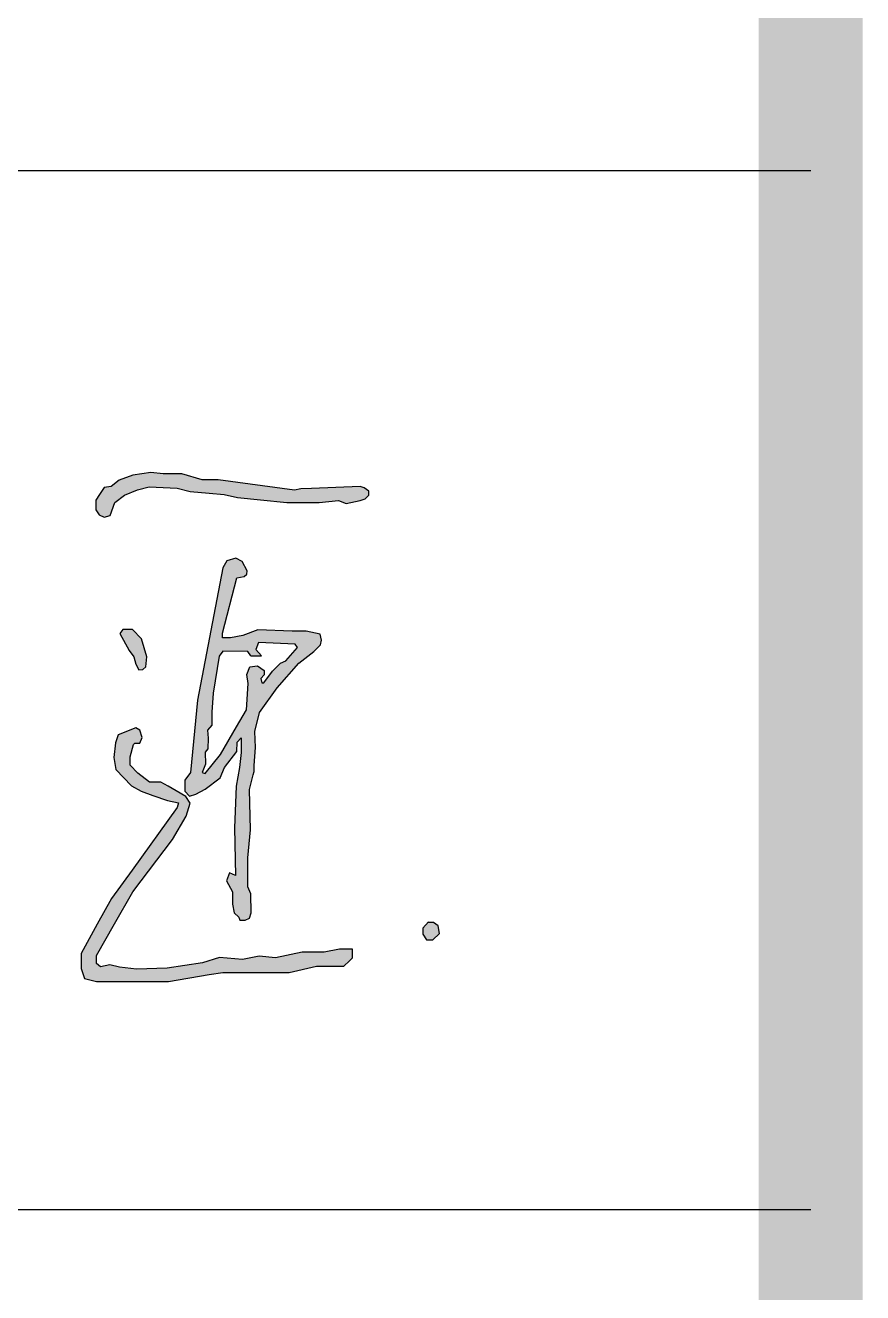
# Model space of a CAD drawing. Extents: x 33088 to 140010, y 13737 to 369010.
# Drawn here: x 105632 to 106438, y 348194 to 349413 of the extents above; entities that cross this region are included whole.
import ezdxf

# ---------------------------------------------------------------- set-up
doc = ezdxf.new("R2010")
doc.units = 0
doc.header["$LTSCALE"] = 1000
doc.header["$MEASUREMENT"] = 0
doc.layers.get('0').update_dxf_attribs({"linetype": 'CONTINUOUS'})
doc.layers.add('PUB_TITLE', color=4, linetype='CONTINUOUS')
doc.layers.add('TEL_TITLE', color=7, linetype='CONTINUOUS')

msp = doc.modelspace()

# ---------------------------------------------------------------- hatches: boundary and pattern name
h = msp.add_hatch(color=256)
h.paths.add_polyline_path([(105413.9, 348812.9), (105418.4, 348819.3), (105416.1, 348824.6), (105416.2, 348832.6), (105410.7, 348837.3), (105405.3, 348840.9), (105401.8, 348840.9), (105398.8, 348835.8), (105399.3, 348830.3), (105402.1, 348794.3), (105404, 348786.4), (105402.9, 348765.3), (105375.9, 348760.8), (105356.7, 348756), (105334.6, 348747.4), (105313.6, 348739.3), (105311.3, 348735.2), (105312.9, 348728.9), (105319.1, 348725.6), (105327.5, 348721.3), (105336.3, 348714.1), (105339.4, 348716.2), (105341.2, 348722.9), (105333.2, 348731.3), (105335.5, 348735.1), (105352.5, 348741.4), (105372.9, 348745.9), (105401.9, 348752.2), (105401.9, 348710.7), (105400.4, 348707.9), (105395.1, 348712.8), (105388.7, 348712.8), (105374.5, 348708.5), (105367.2, 348697.2), (105357.5, 348682.1), (105355, 348662.7), (105351.3, 348633.3), (105354.5, 348617.4), (105367.2, 348610), (105386.9, 348607.4), (105395.7, 348611.8), (105389.1, 348486.7), (105383.2, 348440.2), (105385.5, 348434.1), (105387.4, 348429.2), (105396, 348429.2), (105401.8, 348440.1), (105402.8, 348472.3), (105407.6, 348618.8), (105422, 348627.6), (105462.8, 348662.8), (105476.3, 348679.7), (105476.3, 348683.7), (105469.6, 348680.5), (105438.1, 348652.9), (105425.5, 348643.1), (105410.1, 348635.7), (105414.8, 348754.1), (105424.1, 348754.9), (105448.4, 348761.1), (105479.6, 348769), (105491.7, 348776.1), (105491.7, 348781.9), (105483.9, 348788.1), (105471.1, 348786.3), (105451.9, 348783.5), (105441.3, 348783.5), (105434.6, 348786.3), (105430.4, 348786.3), (105429.6, 348783.5), (105431, 348780.5), (105441.9, 348773.5), (105434.3, 348770.8), (105417.1, 348769.7), (105417.8, 348785.9)])
h.paths.add_polyline_path([(105392.8, 348699.8), (105397.4, 348696.8), (105399.9, 348692.1), (105396.2, 348683.6), (105396.2, 348660.6), (105397.4, 348626.9), (105387.1, 348622.3), (105383.8, 348620.9), (105373.9, 348622.3), (105369.1, 348624.9), (105367.8, 348631.5), (105366, 348640.4), (105368.6, 348657.8), (105372.6, 348678.7), (105380.8, 348695.4)], flags=16)
h.paths.add_polyline_path([(105570.4, 348859.8), (105563.1, 348864), (105551.3, 348865.5), (105520.5, 348869.5), (105505.8, 348871.4), (105498.8, 348867.8), (105494.3, 348860.4), (105491.3, 348851.3), (105491.3, 348839.6), (105492.8, 348831), (105495.8, 348824.4), (105500.6, 348823.6), (105500.6, 348833.7), (105500.6, 348842.4), (105504, 348852.3), (105510.9, 348855.7), (105539.7, 348852.6), (105560.2, 348850.4), (105567.3, 348845.4), (105573.2, 348845.4), (105577.1, 348848.7), (105575.4, 348855.7)])
h.paths.add_polyline_path([(105496.5, 348720.9), (105501.6, 348736.2), (105511.7, 348751.2), (105516.6, 348763.5), (105512.8, 348771.3), (105507.8, 348771.3), (105495.3, 348757), (105485.9, 348732), (105475.7, 348705), (105474.3, 348682.7), (105476.3, 348683.7), (105476.3, 348679.7), (105472.9, 348675.5), (105473.2, 348660.4), (105466.1, 348614.2), (105466.1, 348604.2), (105460.9, 348572.1), (105462.6, 348566.7), (105466.3, 348561), (105472, 348561), (105479.6, 348566.9), (105477.6, 348575.7), (105483.1, 348585.9), (105486.7, 348602), (105488.8, 348614), (105490.7, 348612.8), (105490.7, 348609.2), (105491.3, 348608.1), (105499, 348593.4), (105512.7, 348580.3), (105524.2, 348582.9), (105538.4, 348597.6), (105549.1, 348626), (105553.4, 348647.6), (105550.7, 348679.3), (105574.8, 348698.4), (105596, 348718.6), (105603.9, 348727.1), (105600.3, 348729.5), (105578.4, 348714.6), (105551.5, 348694.5), (105550.5, 348698.2), (105540.3, 348735.3), (105534.1, 348746), (105525.3, 348750.6), (105515.7, 348740.9), (105507.1, 348724.4), (105496.6, 348698), (105494.1, 348689.1), (105488.4, 348668.3), (105488.4, 348658.9), (105486.7, 348649.1), (105481.7, 348617.8), (105479.8, 348608.7), (105476.4, 348608.7), (105483, 348644.7), (105487.4, 348679.8), (105491.7, 348699.4)])
h.paths.add_polyline_path([(105508.2, 348711.3), (105514.3, 348722.6), (105520, 348733.3), (105525.9, 348734), (105532.6, 348710.7), (105537.7, 348683.7), (105508.5, 348662.7), (105496.2, 348651.6), (105495.4, 348646.9), (105494.7, 348642.9), (105491.7, 348642.6), (105494.4, 348660.9), (105497.5, 348673.6), (105499.2, 348687.4), (105502.3, 348700)], flags=16)
h.paths.add_polyline_path([(105535.9, 348666.2), (105538.1, 348664.7), (105538.7, 348659.6), (105538.7, 348641.1), (105536.2, 348632.8), (105529.5, 348610.4), (105520.4, 348597.4), (105515.7, 348596), (105510.8, 348596), (105504.8, 348609), (105500.2, 348619), (105502.7, 348631.5), (105509, 348642), (105521.9, 348653.6)], flags=16)
h.paths.add_polyline_path([(105751.6, 348969.2), (105778.4, 348967.8), (105791, 348964.6), (105809.4, 348963.1), (105823.7, 348961.8), (105836.7, 348958.9), (105858.8, 348956.6), (105884, 348954), (105915.3, 348954), (105933.8, 348955.9), (105941.2, 348953.1), (105954.7, 348955.9), (105959.5, 348957.7), (105963, 348961), (105963, 348964.9), (105958.6, 348968), (105954.7, 348969.4), (105907.9, 348967.5), (105897.6, 348967.1), (105891.5, 348966), (105818, 348975.8), (105802.5, 348975.8), (105783.1, 348981.6), (105765.2, 348981.6), (105753.2, 348983), (105736, 348980.4), (105722.7, 348975.4), (105715, 348969.3), (105708.2, 348968.4), (105703.8, 348961.7), (105700.3, 348956.4), (105700.3, 348946.9), (105703.5, 348942), (105708.2, 348939.9), (105714.1, 348941.4), (105718.7, 348954.1), (105727.8, 348961.2), (105740.5, 348966.1)])
h.paths.add_polyline_path([(105744.2, 348822.8), (105735.5, 348831.8), (105726.2, 348831.8), (105723.4, 348828), (105732.4, 348811.6), (105736.9, 348805.4), (105738.8, 348798.3), (105741.8, 348793.1), (105745.5, 348793.4), (105748.4, 348795.9), (105749.4, 348805.5)])
h.paths.add_polyline_path([(105836, 348881.4), (105843, 348882.7), (105845.6, 348885.1), (105845.8, 348888.3), (105841, 348897.1), (105835, 348900.3), (105826.5, 348898), (105822.4, 348891.2), (105798.2, 348763.7), (105791.5, 348694.3), (105785.9, 348686.9), (105785.9, 348676.1), (105790.3, 348671.3), (105796.6, 348673.2), (105805.5, 348678.1), (105820, 348689), (105824.2, 348699), (105836.1, 348714.4), (105836.4, 348723.3), (105840.2, 348727.5), (105840.2, 348713.4), (105838.5, 348698.9), (105835.2, 348681.1), (105833.6, 348640.8), (105834.6, 348595.2), (105829, 348597.7), (105826.1, 348589.8), (105831.7, 348579.3), (105831.7, 348567.5), (105833.5, 348559), (105837.8, 348555), (105838.8, 348552), (105843.9, 348552), (105848.1, 348553.9), (105849.8, 348559.2), (105849.5, 348577.5), (105846.7, 348584), (105846.7, 348612.1), (105849, 348638.9), (105848.1, 348677.9), (105851.8, 348691.8), (105852.6, 348695.1), (105852.6, 348701), (105853.9, 348718.1), (105853.4, 348733.7), (105857.8, 348751.8), (105874.9, 348775.7), (105895.5, 348799.4), (105910.2, 348810.5), (105916.6, 348817.1), (105917.4, 348821.6), (105916.3, 348827.4), (105902.6, 348830.2), (105889.2, 348830.2), (105856.1, 348831.4), (105841.7, 348826.1), (105829.9, 348823.7), (105822.3, 348823.7), (105822.3, 348828.4)])
h.paths.add_polyline_path([(105822.6, 348811), (105846.7, 348810.7), (105849.3, 348806.3), (105851.9, 348806.3), (105859.7, 348806.3), (105854.1, 348812.4), (105856.8, 348819.4), (105892.2, 348817.6), (105894.3, 348814.4), (105883.2, 348801.8), (105878.1, 348799.5), (105870.2, 348791.8), (105862, 348780.4), (105860, 348780.4), (105859.2, 348784.7), (105862.2, 348788.3), (105862.2, 348792.4), (105855.9, 348796.7), (105848.4, 348796), (105845.5, 348788.4), (105846.8, 348779.9), (105845.2, 348754.6), (105835.7, 348738.1), (105820.4, 348711.5), (105805.5, 348693.3), (105802.6, 348694.1), (105805.9, 348702.3), (105805.4, 348713.6), (105808.2, 348716.9), (105808.4, 348727.2), (105807.6, 348734.8), (105811.9, 348739.8), (105811.9, 348752.3), (105813.2, 348770.5), (105819.1, 348806.1)], flags=16)
h.paths.add_polyline_path([(105740.6, 348693.6), (105733.2, 348701.2), (105733.2, 348709.4), (105736.6, 348721), (105737.7, 348722.3), (105742.6, 348722.3), (105744.8, 348727.8), (105742.5, 348735), (105738.8, 348737.3), (105721.8, 348730.5), (105719.2, 348722.6), (105717.7, 348708.5), (105719.6, 348697), (105734.5, 348681.3), (105744, 348676.2), (105755.2, 348672.2), (105769.2, 348667.2), (105779.9, 348665), (105778.7, 348660.6), (105735.1, 348600.1), (105715.5, 348572.9), (105701.7, 348548.1), (105686, 348520.1), (105686, 348505.7), (105689.2, 348496.1), (105701, 348493.2), (105721.4, 348493.2), (105747.3, 348493.2), (105770.1, 348493.2), (105809.3, 348499.7), (105822.4, 348501.8), (105850, 348501.8), (105886.3, 348501.8), (105912.7, 348507.8), (105938.8, 348507.8), (105944.4, 348513.1), (105947.2, 348515.8), (105947.2, 348524.3), (105934.8, 348524.3), (105919.9, 348521.2), (105898.7, 348521.2), (105873.3, 348515.7), (105857.5, 348517.4), (105841.4, 348514.1), (105819.4, 348516), (105803, 348511), (105768.8, 348505.9), (105739.3, 348504.8), (105723.1, 348506.7), (105713.9, 348509.2), (105704.7, 348507.2), (105700.8, 348510.3), (105700.8, 348518.1), (105718.1, 348548.4), (105735.8, 348579.5), (105774.1, 348629.7), (105787.2, 348652), (105791.1, 348664.7), (105786.9, 348671.2), (105777.5, 348676.6), (105769.9, 348680.9), (105762.9, 348684.9), (105751.9, 348684.9)])
h.paths.add_polyline_path([(106029.6, 348546.5), (106025.2, 348549.9), (106019.9, 348549.9), (106015.1, 348544.3), (106015.1, 348538.7), (106018.4, 348533.3), (106024.7, 348533.3), (106030.9, 348539.3)])
h = msp.add_hatch(color=250)
h.paths.add_polyline_path([(105818, 348975.8), (105802.5, 348975.8), (105783.1, 348981.6), (105765.2, 348981.6), (105753.2, 348983), (105736, 348980.4), (105722.7, 348975.4), (105715, 348969.3), (105708.2, 348968.4), (105703.8, 348961.7), (105700.3, 348956.4), (105700.3, 348946.9), (105703.5, 348942), (105708.2, 348939.9), (105714.1, 348941.4), (105718.7, 348954.1), (105727.8, 348961.2), (105740.5, 348966.1), (105751.6, 348969.2), (105778.4, 348967.8), (105791, 348964.6), (105809.4, 348963.1), (105823.7, 348961.8), (105836.7, 348958.9), (105858.8, 348956.6), (105884, 348954), (105915.3, 348954), (105933.8, 348955.9), (105941.2, 348953.1), (105954.7, 348955.9), (105959.5, 348957.7), (105963, 348961), (105963, 348964.9), (105958.6, 348968), (105954.7, 348969.4), (105907.9, 348967.5), (105897.6, 348967.1), (105891.5, 348966)])
h.paths.add_polyline_path([(105843, 348882.7), (105845.6, 348885.1), (105845.8, 348888.3), (105841, 348897.1), (105835, 348900.3), (105826.5, 348898), (105822.4, 348891.2), (105798.2, 348763.7), (105791.5, 348694.3), (105785.9, 348686.9), (105785.9, 348676.1), (105790.3, 348671.3), (105796.6, 348673.2), (105805.5, 348678.1), (105820, 348689), (105824.2, 348699), (105836.1, 348714.4), (105836.4, 348723.3), (105840.2, 348727.5), (105840.2, 348713.4), (105838.5, 348698.9), (105835.2, 348681.1), (105833.6, 348640.8), (105834.6, 348595.2), (105829, 348597.7), (105826.1, 348589.8), (105831.7, 348579.3), (105831.7, 348567.5), (105833.5, 348559), (105837.8, 348555), (105838.8, 348552), (105843.9, 348552), (105848.1, 348553.9), (105849.8, 348559.2), (105849.5, 348577.5), (105846.7, 348584), (105846.7, 348612.1), (105849, 348638.9), (105848.1, 348677.9), (105851.8, 348691.8), (105852.6, 348695.1), (105852.6, 348701), (105853.9, 348718.1), (105853.4, 348733.7), (105857.8, 348751.8), (105874.9, 348775.7), (105895.5, 348799.4), (105910.2, 348810.5), (105916.6, 348817.1), (105917.4, 348821.6), (105916.3, 348827.4), (105902.6, 348830.2), (105889.2, 348830.2), (105856.1, 348831.4), (105841.7, 348826.1), (105829.9, 348823.7), (105822.3, 348823.7), (105822.3, 348828.4), (105836, 348881.4)])
h.paths.add_polyline_path([(105856.8, 348819.4), (105892.2, 348817.6), (105894.3, 348814.4), (105883.2, 348801.8), (105878.1, 348799.5), (105870.2, 348791.8), (105862, 348780.4), (105860, 348780.4), (105859.2, 348784.7), (105862.2, 348788.3), (105862.2, 348792.4), (105855.9, 348796.7), (105848.4, 348796), (105845.5, 348788.4), (105846.8, 348779.9), (105845.2, 348754.6), (105835.7, 348738.1), (105820.4, 348711.5), (105805.5, 348693.3), (105802.6, 348694.1), (105805.9, 348702.3), (105805.4, 348713.6), (105808.2, 348716.9), (105808.4, 348727.2), (105807.6, 348734.8), (105811.9, 348739.8), (105811.9, 348752.3), (105813.2, 348770.5), (105819.1, 348806.1), (105822.6, 348811), (105846.7, 348810.7), (105849.3, 348806.3), (105851.9, 348806.3), (105859.7, 348806.3), (105854.1, 348812.4)], flags=16)
h.paths.add_polyline_path([(105736.6, 348721), (105737.7, 348722.3), (105742.6, 348722.3), (105744.8, 348727.8), (105742.5, 348735), (105738.8, 348737.3), (105721.8, 348730.5), (105719.2, 348722.6), (105717.7, 348708.5), (105719.6, 348697), (105734.5, 348681.3), (105744, 348676.2), (105755.2, 348672.2), (105769.2, 348667.2), (105779.9, 348665), (105778.7, 348660.6), (105735.1, 348600.1), (105715.5, 348572.9), (105701.7, 348548.1), (105686, 348520.1), (105686, 348505.7), (105689.2, 348496.1), (105701, 348493.2), (105721.4, 348493.2), (105747.3, 348493.2), (105770.1, 348493.2), (105809.3, 348499.7), (105822.4, 348501.8), (105850, 348501.8), (105886.3, 348501.8), (105912.7, 348507.8), (105938.8, 348507.8), (105944.4, 348513.1), (105947.2, 348515.8), (105947.2, 348524.3), (105934.8, 348524.3), (105919.9, 348521.2), (105898.7, 348521.2), (105873.3, 348515.7), (105857.5, 348517.4), (105841.4, 348514.1), (105819.4, 348516), (105803, 348511), (105768.8, 348505.9), (105739.3, 348504.8), (105723.1, 348506.7), (105713.9, 348509.2), (105704.7, 348507.2), (105700.8, 348510.3), (105700.8, 348518.1), (105718.1, 348548.4), (105735.8, 348579.5), (105774.1, 348629.7), (105787.2, 348652), (105791.1, 348664.7), (105786.9, 348671.2), (105777.5, 348676.6), (105769.9, 348680.9), (105762.9, 348684.9), (105751.9, 348684.9), (105740.6, 348693.6), (105733.2, 348701.2), (105733.2, 348709.4)])
h.paths.add_polyline_path([(105744.2, 348822.8), (105735.5, 348831.8), (105726.2, 348831.8), (105723.4, 348828), (105732.4, 348811.6), (105736.9, 348805.4), (105738.8, 348798.3), (105741.8, 348793.1), (105745.5, 348793.4), (105748.4, 348795.9), (105749.4, 348805.5)])
h = msp.add_hatch(color=256)
h.paths.add_polyline_path([(105740.5, 348966.1), (105751.6, 348969.2), (105778.4, 348967.8), (105791, 348964.6), (105809.4, 348963.1), (105823.7, 348961.8), (105836.7, 348958.9), (105858.8, 348956.6), (105884, 348954), (105915.3, 348954), (105933.8, 348955.9), (105941.2, 348953.1), (105954.7, 348955.9), (105959.5, 348957.7), (105963, 348961), (105963, 348964.9), (105958.6, 348968), (105954.7, 348969.4), (105907.9, 348967.5), (105897.6, 348967.1), (105891.5, 348966), (105818, 348975.8), (105802.5, 348975.8), (105783.1, 348981.6), (105765.2, 348981.6), (105753.2, 348983), (105736, 348980.4), (105722.7, 348975.4), (105715, 348969.3), (105708.2, 348968.4), (105703.8, 348961.7), (105700.3, 348956.4), (105700.3, 348946.9), (105703.5, 348942), (105708.2, 348939.9), (105714.1, 348941.4), (105718.7, 348954.1), (105727.8, 348961.2)])
h.paths.add_polyline_path([(105744.2, 348822.8), (105735.5, 348831.8), (105726.2, 348831.8), (105723.4, 348828), (105732.4, 348811.6), (105736.9, 348805.4), (105738.8, 348798.3), (105741.8, 348793.1), (105745.5, 348793.4), (105748.4, 348795.9), (105749.4, 348805.5)])
h.paths.add_polyline_path([(105836, 348881.4), (105843, 348882.7), (105845.6, 348885.1), (105845.8, 348888.3), (105841, 348897.1), (105835, 348900.3), (105826.5, 348898), (105822.4, 348891.2), (105798.2, 348763.7), (105791.5, 348694.3), (105785.9, 348686.9), (105785.9, 348676.1), (105790.3, 348671.3), (105796.6, 348673.2), (105805.5, 348678.1), (105820, 348689), (105824.2, 348699), (105836.1, 348714.4), (105836.4, 348723.3), (105840.2, 348727.5), (105840.2, 348713.4), (105838.5, 348698.9), (105835.2, 348681.1), (105833.6, 348640.8), (105834.6, 348595.2), (105829, 348597.7), (105826.1, 348589.8), (105831.7, 348579.3), (105831.7, 348567.5), (105833.5, 348559), (105837.8, 348555), (105838.8, 348552), (105843.9, 348552), (105848.1, 348553.9), (105849.8, 348559.2), (105849.5, 348577.5), (105846.7, 348584), (105846.7, 348612.1), (105849, 348638.9), (105848.1, 348677.9), (105851.8, 348691.8), (105852.6, 348695.1), (105852.6, 348701), (105853.9, 348718.1), (105853.4, 348733.7), (105857.8, 348751.8), (105874.9, 348775.7), (105895.5, 348799.4), (105910.2, 348810.5), (105916.6, 348817.1), (105917.4, 348821.6), (105916.3, 348827.4), (105902.6, 348830.2), (105889.2, 348830.2), (105856.1, 348831.4), (105841.7, 348826.1), (105829.9, 348823.7), (105822.3, 348823.7), (105822.3, 348828.4)])
h.paths.add_polyline_path([(105822.6, 348811), (105846.7, 348810.7), (105849.3, 348806.3), (105851.9, 348806.3), (105859.7, 348806.3), (105854.1, 348812.4), (105856.8, 348819.4), (105892.2, 348817.6), (105894.3, 348814.4), (105883.2, 348801.8), (105878.1, 348799.5), (105870.2, 348791.8), (105862, 348780.4), (105860, 348780.4), (105859.2, 348784.7), (105862.2, 348788.3), (105862.2, 348792.4), (105855.9, 348796.7), (105848.4, 348796), (105845.5, 348788.4), (105846.8, 348779.9), (105845.2, 348754.6), (105835.7, 348738.1), (105820.4, 348711.5), (105805.5, 348693.3), (105802.6, 348694.1), (105805.9, 348702.3), (105805.4, 348713.6), (105808.2, 348716.9), (105808.4, 348727.2), (105807.6, 348734.8), (105811.9, 348739.8), (105811.9, 348752.3), (105813.2, 348770.5), (105819.1, 348806.1)], flags=16)
h.paths.add_polyline_path([(105733.2, 348709.4), (105736.6, 348721), (105737.7, 348722.3), (105742.6, 348722.3), (105744.8, 348727.8), (105742.5, 348735), (105738.8, 348737.3), (105721.8, 348730.5), (105719.2, 348722.6), (105717.7, 348708.5), (105719.6, 348697), (105734.5, 348681.3), (105744, 348676.2), (105755.2, 348672.2), (105769.2, 348667.2), (105779.9, 348665), (105778.7, 348660.6), (105735.1, 348600.1), (105715.5, 348572.9), (105701.7, 348548.1), (105686, 348520.1), (105686, 348505.7), (105689.2, 348496.1), (105701, 348493.2), (105721.4, 348493.2), (105747.3, 348493.2), (105770.1, 348493.2), (105809.3, 348499.7), (105822.4, 348501.8), (105850, 348501.8), (105886.3, 348501.8), (105912.7, 348507.8), (105938.8, 348507.8), (105944.4, 348513.1), (105947.2, 348515.8), (105947.2, 348524.3), (105934.8, 348524.3), (105919.9, 348521.2), (105898.7, 348521.2), (105873.3, 348515.7), (105857.5, 348517.4), (105841.4, 348514.1), (105819.4, 348516), (105803, 348511), (105768.8, 348505.9), (105739.3, 348504.8), (105723.1, 348506.7), (105713.9, 348509.2), (105704.7, 348507.2), (105700.8, 348510.3), (105700.8, 348518.1), (105718.1, 348548.4), (105735.8, 348579.5), (105774.1, 348629.7), (105787.2, 348652), (105791.1, 348664.7), (105786.9, 348671.2), (105777.5, 348676.6), (105769.9, 348680.9), (105762.9, 348684.9), (105751.9, 348684.9), (105740.6, 348693.6), (105733.2, 348701.2)])
for color, points in [(250, [(106029.6, 348546.5), (106025.2, 348549.9), (106019.9, 348549.9), (106015.1, 348544.3), (106015.1, 348538.7), (106018.4, 348533.3), (106024.7, 348533.3), (106030.9, 348539.3)]), (256, [(106025.2, 348549.9), (106019.9, 348549.9), (106015.1, 348544.3), (106015.1, 348538.7), (106018.4, 348533.3), (106024.7, 348533.3), (106030.9, 348539.3), (106029.6, 348546.5)])]:
    msp.add_hatch(color=color).paths.add_polyline_path(points)

# ---------------------------------------------------------------- linework, layer by layer
for p, q in [((105753.2, 348983), (105736, 348980.4)), ((105765.2, 348981.6), (105753.2, 348983)), ((105783.1, 348981.6), (105765.2, 348981.6)), ((105802.5, 348975.8), (105783.1, 348981.6)), ((105715, 348969.3), (105708.2, 348968.4)), ((105722.7, 348975.4), (105715, 348969.3)), ((105736, 348980.4), (105722.7, 348975.4)), ((105740.5, 348966.1), (105751.6, 348969.2)), ((105751.6, 348969.2), (105778.4, 348967.8)), ((105818, 348975.8), (105802.5, 348975.8)), ((105891.5, 348966), (105818, 348975.8)), ((105954.7, 348969.4), (105907.9, 348967.5)), ((105958.6, 348968), (105954.7, 348969.4)), ((105703.8, 348961.7), (105700.3, 348956.4)), ((105708.2, 348968.4), (105703.8, 348961.7)), ((105718.7, 348954.1), (105727.8, 348961.2)), ((105727.8, 348961.2), (105740.5, 348966.1)), ((105778.4, 348967.8), (105791, 348964.6)), ((105791, 348964.6), (105809.4, 348963.1)), ((105809.4, 348963.1), (105823.7, 348961.8)), ((105823.7, 348961.8), (105836.7, 348958.9)), ((105836.7, 348958.9), (105858.8, 348956.6)), ((105897.6, 348967.1), (105891.5, 348966)), ((105907.9, 348967.5), (105897.6, 348967.1)), ((105954.7, 348955.9), (105959.5, 348957.7)), ((105963, 348964.9), (105958.6, 348968)), ((105959.5, 348957.7), (105963, 348961)), ((105963, 348961), (105963, 348964.9)), ((105700.3, 348956.4), (105700.3, 348946.9)), ((105700.3, 348946.9), (105703.5, 348942)), ((105714.1, 348941.4), (105718.7, 348954.1)), ((105858.8, 348956.6), (105884, 348954)), ((105884, 348954), (105915.3, 348954)), ((105915.3, 348954), (105933.8, 348955.9)), ((105933.8, 348955.9), (105941.2, 348953.1)), ((105941.2, 348953.1), (105954.7, 348955.9)), ((105703.5, 348942), (105708.2, 348939.9)), ((105708.2, 348939.9), (105714.1, 348941.4)), ((105826.5, 348898), (105822.4, 348891.2)), ((105835, 348900.3), (105826.5, 348898)), ((105841, 348897.1), (105835, 348900.3)), ((105845.8, 348888.3), (105841, 348897.1)), ((105822.4, 348891.2), (105798.2, 348763.7)), ((105843, 348882.7), (105845.6, 348885.1)), ((105845.6, 348885.1), (105845.8, 348888.3)), ((105822.3, 348828.4), (105836, 348881.4)), ((105836, 348881.4), (105843, 348882.7)), ((105726.2, 348831.8), (105723.4, 348828)), ((105723.4, 348828), (105732.4, 348811.6)), ((105735.5, 348831.8), (105726.2, 348831.8)), ((105744.2, 348822.8), (105735.5, 348831.8)), ((105749.4, 348805.5), (105744.2, 348822.8)), ((105822.3, 348823.7), (105822.3, 348828.4)), ((105829.9, 348823.7), (105822.3, 348823.7)), ((105841.7, 348826.1), (105829.9, 348823.7)), ((105856.1, 348831.4), (105841.7, 348826.1)), ((105889.2, 348830.2), (105856.1, 348831.4)), ((105902.6, 348830.2), (105889.2, 348830.2)), ((105916.3, 348827.4), (105902.6, 348830.2)), ((105917.4, 348821.6), (105916.3, 348827.4)), ((105732.4, 348811.6), (105736.9, 348805.4)), ((105822.6, 348811), (105819.1, 348806.1)), ((105846.7, 348810.7), (105822.6, 348811)), ((105849.3, 348806.3), (105846.7, 348810.7)), ((105856.8, 348819.4), (105854.1, 348812.4)), ((105859.7, 348806.3), (105854.1, 348812.4)), ((105892.2, 348817.6), (105856.8, 348819.4)), ((105883.2, 348801.8), (105894.3, 348814.4)), ((105894.3, 348814.4), (105892.2, 348817.6)), ((105895.5, 348799.4), (105910.2, 348810.5)), ((105910.2, 348810.5), (105916.6, 348817.1)), ((105916.6, 348817.1), (105917.4, 348821.6)), ((105736.9, 348805.4), (105738.8, 348798.3)), ((105738.8, 348798.3), (105741.8, 348793.1)), ((105748.4, 348795.9), (105749.4, 348805.5)), ((105819.1, 348806.1), (105813.2, 348770.5)), ((105849.3, 348806.3), (105851.9, 348806.3)), ((105851.9, 348806.3), (105859.7, 348806.3)), ((105870.2, 348791.8), (105878.1, 348799.5)), ((105874.9, 348775.7), (105895.5, 348799.4)), ((105878.1, 348799.5), (105883.2, 348801.8)), ((105741.8, 348793.1), (105745.5, 348793.4)), ((105745.5, 348793.4), (105748.4, 348795.9)), ((105845.5, 348788.4), (105848.4, 348796)), ((105846.8, 348779.9), (105845.5, 348788.4)), ((105848.4, 348796), (105855.9, 348796.7)), ((105855.9, 348796.7), (105862.2, 348792.4)), ((105862.2, 348788.3), (105859.2, 348784.7)), ((105862, 348780.4), (105870.2, 348791.8)), ((105862.2, 348792.4), (105862.2, 348788.3)), ((105845.2, 348754.6), (105846.8, 348779.9)), ((105857.8, 348751.8), (105874.9, 348775.7)), ((105859.2, 348784.7), (105860, 348780.4)), ((105860, 348780.4), (105862, 348780.4)), ((105798.2, 348763.7), (105791.5, 348694.3)), ((105813.2, 348770.5), (105811.9, 348752.3)), ((105811.9, 348752.3), (105811.9, 348739.8)), ((105835.7, 348738.1), (105845.2, 348754.6)), ((105853.4, 348733.7), (105857.8, 348751.8)), ((105811.9, 348739.8), (105807.6, 348734.8)), ((105820.4, 348711.5), (105835.7, 348738.1)), ((105721.8, 348730.5), (105719.2, 348722.6)), ((105738.8, 348737.3), (105721.8, 348730.5)), ((105742.5, 348735), (105738.8, 348737.3)), ((105744.8, 348727.8), (105742.5, 348735)), ((105742.6, 348722.3), (105744.8, 348727.8)), ((105807.6, 348734.8), (105808.4, 348727.2)), ((105808.4, 348727.2), (105808.2, 348716.9)), ((105836.4, 348723.3), (105840.2, 348727.5)), ((105840.2, 348727.5), (105840.2, 348713.4)), ((105853.9, 348718.1), (105853.4, 348733.7)), ((105719.2, 348722.6), (105717.7, 348708.5)), ((105733.2, 348709.4), (105736.6, 348721)), ((105736.6, 348721), (105737.7, 348722.3)), ((105737.7, 348722.3), (105742.6, 348722.3)), ((105808.2, 348716.9), (105805.4, 348713.6)), ((105805.4, 348713.6), (105805.9, 348702.3)), ((105824.2, 348699), (105836.1, 348714.4)), ((105836.1, 348714.4), (105836.4, 348723.3)), ((105840.2, 348713.4), (105838.5, 348698.9)), ((105852.6, 348701), (105853.9, 348718.1)), ((105717.7, 348708.5), (105719.6, 348697)), ((105733.2, 348701.2), (105733.2, 348709.4)), ((105740.6, 348693.6), (105733.2, 348701.2)), ((105805.9, 348702.3), (105802.6, 348694.1)), ((105805.5, 348693.3), (105820.4, 348711.5)), ((105852.6, 348695.1), (105852.6, 348701)), ((105719.6, 348697), (105734.5, 348681.3)), ((105751.9, 348684.9), (105740.6, 348693.6)), ((105791.5, 348694.3), (105785.9, 348686.9)), ((105802.6, 348694.1), (105805.5, 348693.3)), ((105805.5, 348678.1), (105820, 348689)), ((105820, 348689), (105824.2, 348699)), ((105838.5, 348698.9), (105835.2, 348681.1)), ((105848.1, 348677.9), (105851.8, 348691.8)), ((105851.8, 348691.8), (105852.6, 348695.1)), ((105734.5, 348681.3), (105744, 348676.2)), ((105762.9, 348684.9), (105751.9, 348684.9)), ((105769.9, 348680.9), (105762.9, 348684.9)), ((105777.5, 348676.6), (105769.9, 348680.9)), ((105786.9, 348671.2), (105777.5, 348676.6)), ((105785.9, 348686.9), (105785.9, 348676.1)), ((105796.6, 348673.2), (105805.5, 348678.1)), ((105835.2, 348681.1), (105833.6, 348640.8)), ((105849, 348638.9), (105848.1, 348677.9)), ((105744, 348676.2), (105755.2, 348672.2)), ((105755.2, 348672.2), (105769.2, 348667.2)), ((105769.2, 348667.2), (105779.9, 348665)), ((105779.9, 348665), (105778.7, 348660.6)), ((105785.9, 348676.1), (105790.3, 348671.3)), ((105791.1, 348664.7), (105786.9, 348671.2)), ((105787.2, 348652), (105791.1, 348664.7)), ((105790.3, 348671.3), (105796.6, 348673.2)), ((105778.7, 348660.6), (105735.1, 348600.1)), ((105774.1, 348629.7), (105787.2, 348652)), ((105833.6, 348640.8), (105834.6, 348595.2)), ((105735.8, 348579.5), (105774.1, 348629.7)), ((105846.7, 348612.1), (105849, 348638.9)), ((105846.7, 348584), (105846.7, 348612.1)), ((105735.1, 348600.1), (105715.5, 348572.9)), ((105829, 348597.7), (105826.1, 348589.8)), ((105834.6, 348595.2), (105829, 348597.7)), ((105718.1, 348548.4), (105735.8, 348579.5)), ((105826.1, 348589.8), (105831.7, 348579.3)), ((105831.7, 348579.3), (105831.7, 348567.5)), ((105849.5, 348577.5), (105846.7, 348584)), ((105715.5, 348572.9), (105701.7, 348548.1)), ((105831.7, 348567.5), (105833.5, 348559)), ((105849.8, 348559.2), (105849.5, 348577.5)), ((105833.5, 348559), (105837.8, 348555)), ((105837.8, 348555), (105838.8, 348552)), ((105848.1, 348553.9), (105849.8, 348559.2)), ((105701.7, 348548.1), (105686, 348520.1)), ((105700.8, 348518.1), (105718.1, 348548.4)), ((105838.8, 348552), (105843.9, 348552)), ((105843.9, 348552), (105848.1, 348553.9)), ((106020.4, 348550.4), (106015.1, 348544.3)), ((106015.1, 348544.3), (106015.1, 348538.7)), ((106025.2, 348549.9), (106019.9, 348549.9)), ((106029.6, 348546.5), (106025.2, 348549.9)), ((106030.9, 348539.3), (106029.6, 348546.5)), ((106015.1, 348538.7), (106018.4, 348533.3)), ((106018.4, 348533.3), (106024.7, 348533.3)), ((106024.7, 348533.3), (106030.9, 348539.3)), ((105686, 348520.1), (105686, 348505.7)), ((105700.8, 348510.3), (105700.8, 348518.1)), ((105898.7, 348521.2), (105873.3, 348515.7)), ((105919.9, 348521.2), (105898.7, 348521.2)), ((105934.8, 348524.3), (105919.9, 348521.2)), ((105947.2, 348524.3), (105934.8, 348524.3)), ((105947.2, 348515.8), (105947.2, 348524.3)), ((105686, 348505.7), (105689.2, 348496.1)), ((105704.7, 348507.2), (105700.8, 348510.3)), ((105713.9, 348509.2), (105704.7, 348507.2)), ((105723.1, 348506.7), (105713.9, 348509.2)), ((105739.3, 348504.8), (105723.1, 348506.7)), ((105768.8, 348505.9), (105739.3, 348504.8)), ((105803, 348511), (105768.8, 348505.9)), ((105819.4, 348516), (105803, 348511)), ((105841.4, 348514.1), (105819.4, 348516)), ((105857.5, 348517.4), (105841.4, 348514.1)), ((105873.3, 348515.7), (105857.5, 348517.4)), ((105886.3, 348501.8), (105912.7, 348507.8)), ((105912.7, 348507.8), (105938.8, 348507.8)), ((105938.8, 348507.8), (105944.4, 348513.1)), ((105944.4, 348513.1), (105947.2, 348515.8)), ((105689.2, 348496.1), (105701, 348493.2)), ((105770.1, 348493.2), (105809.3, 348499.7)), ((105809.3, 348499.7), (105822.4, 348501.8)), ((105822.4, 348501.8), (105850, 348501.8)), ((105850, 348501.8), (105886.3, 348501.8)), ((105701, 348493.2), (105721.4, 348493.2)), ((105721.4, 348493.2), (105747.3, 348493.2)), ((105747.3, 348493.2), (105770.1, 348493.2))]:
    msp.add_line(p, q)
at = {"layer": 'PUB_TITLE', "color": 4}
for p, q in [((100888.3, 349273.6), (106388.3, 349273.6)), ((100888.3, 348273.6), (106388.3, 348273.6))]:
    msp.add_line(p, q, dxfattribs=at)
at = {"layer": 'TEL_TITLE', "color": 4, "const_width": 100}
msp.add_lwpolyline([(35588.3, 328009.5), (106388.3, 328009.5), (106388.3, 368009.5), (35588.3, 368009.5)], close=True, dxfattribs=at)

doc.saveas('drawing.dxf')
